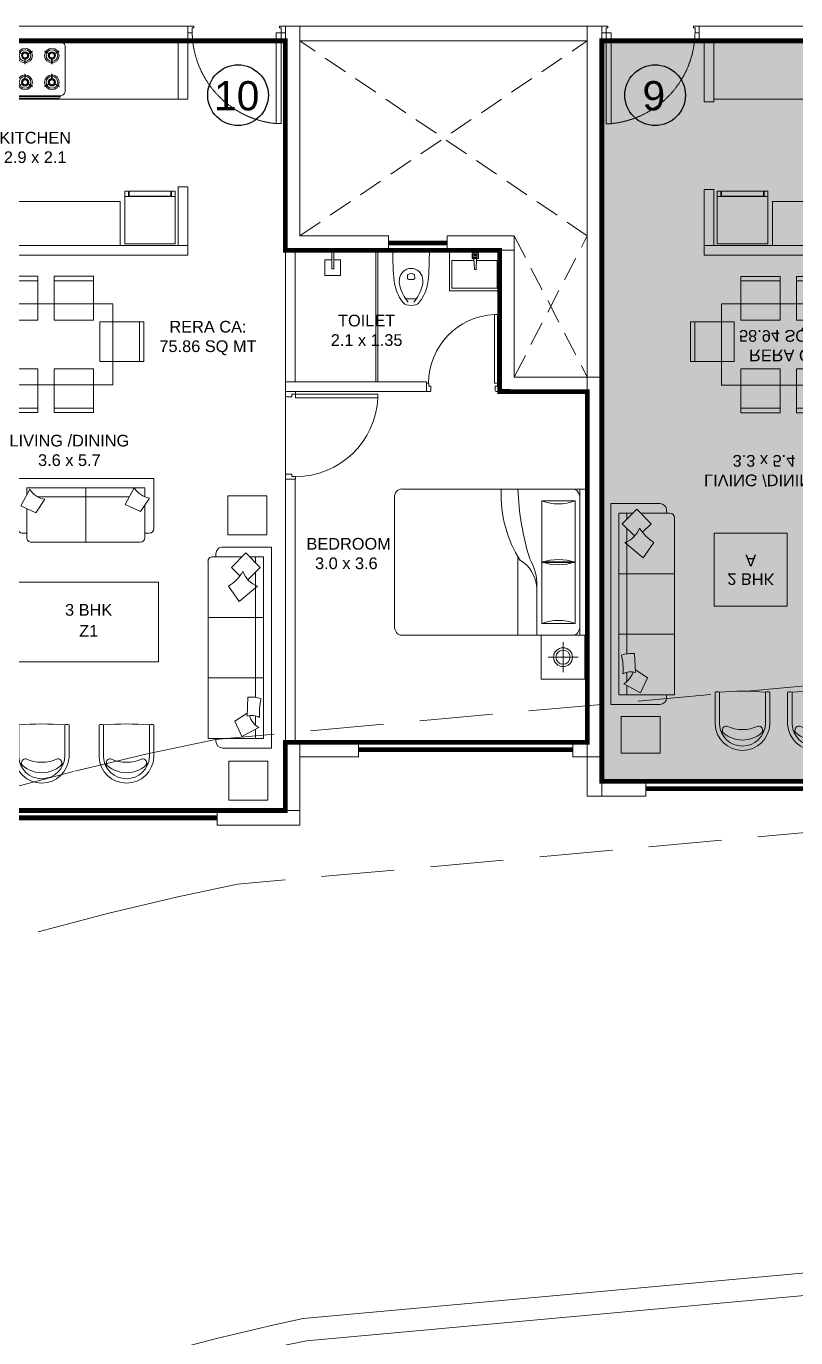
# Model space of a CAD drawing. Header units: inches. Extents: x 27644242 to 29005101, y -955243 to 216979.
# Drawn here: x 28731456 to 28739356, y -122761 to -109301 of the extents above; entities that cross this region are included whole.
import ezdxf

# ---------------------------------------------------------------- set-up
doc = ezdxf.new("R2010")
doc.units = ezdxf.units.IN
doc.header["$MEASUREMENT"] = 0
doc.set_wipeout_variables(frame=1)
for name, pattern in [('01-Xref Col Podium Lvl-1$0$HIDDEN', [0.375, 0.25, -0.125]), ('DASHED', [0.75, 0.5, -0.25]), ('DASHED2', [0.375, 0.25, -0.125]), ('HIDDEN', [0.375, 0.25, -0.125])]:
    doc.linetypes.add(name, pattern=pattern)
doc.layers.get('Defpoints').update_dxf_attribs({"color": 8})
for name, color, linetype, lineweight in [('AHC-A-DUCT', 14, 'HIDDEN', 5), ('DOOR', 4, 'Continuous', 0), ('DOORS', 1, 'Continuous', 9), ('FURN', 250, 'Continuous', 0), ('RVA Site Boundary', 17, 'Continuous', 15), ('WALL', 7, 'Continuous', 20), ('WINDOW', 162, 'Continuous', 13)]:
    doc.layers.add(name, color=color, linetype=linetype, lineweight=lineweight)
doc.layers.add('BHK HATCH', color=8, linetype='Continuous', lineweight=5, transparency=0.85)
doc.layers.add('KPA Stair Line', color=253, linetype='Continuous')
doc.layers.add('text', color=7, linetype='Continuous')
doc.styles.add('AMITS', font='arial.ttf')

# ---------------------------------------------------------------- blocks, each defined once
blk = doc.blocks.new('DOOR_750')
at = {"layer": 'DOOR'}
for points in [[(-70, 50), (-32, 50), (-32, 750), (-70, 750)], [(-750, 50), (-718, 50), (-718, 12), (-705, 12), (-705, 0), (-750, 0)], [(0, 50), (-32, 50), (-32, 12), (-45, 12), (-45, 0), (0, 0)]]:
    blk.add_lwpolyline(points, close=True, dxfattribs=at)
at = {"layer": 'DOOR', "linetype": 'DASHED', "ltscale": 10}
blk.add_arc((-2, 38), 715, 95.4221, 179.0403, dxfattribs=at)
blk = doc.blocks.new('FRDG')
at = {"layer": 'FURN', "color": 8, "lineweight": 0, "extrusion": (3.3432e-08, -6.87431e-09, 1), "elevation": 0}
for points in [[(9345.998, -728.492), (9346.508, -728.492), (9346.508, -727.946), (9345.998, -727.946)], [(9346.508, -727.946), (9346.566, -727.946), (9346.566, -727.986), (9346.508, -727.986)], [(9346.514, -727.992), (9346.566, -727.992), (9346.566, -728.444), (9346.514, -728.444)], [(9346.508, -728.452), (9346.566, -728.452), (9346.566, -728.492), (9346.508, -728.492)]]:
    blk.add_lwpolyline(points, close=True, dxfattribs=at)
blk = doc.blocks.new('DINING TBALE')
at = {"layer": 'FURN'}
for p, q in [((552, 1665, 0), (552, 1710, 0)), ((552, 1710, 0), (957, 1710, 0)), ((552, 1665, 0), (552, 1710, 0)), ((957, 1665, 0), (552, 1665, 0)), ((552, 1665, 0), (552, 1260, 0)), ((957, 1665, 0), (552, 1665, 0)), ((957, 1710, 0), (957, 1665, 0)), ((957, 1260, 0), (957, 1665, 0)), ((1123, 1710, 0), (1123, 1665, 0)), ((1528, 1710, 0), (1123, 1710, 0)), ((1123, 1260, 0), (1123, 1665, 0)), ((1123, 1665, 0), (1528, 1665, 0)), ((1123, 1665, 0), (1528, 1665, 0)), ((1528, 1665, 0), (1528, 1710, 0)), ((1528, 1665, 0), (1528, 1710, 0)), ((1528, 1665, 0), (1528, 1260, 0)), ((1726, 1426, 0), (354, 1426, 0)), ((354, 1426, 0), (354, 594, 0)), ((1726, 1426, 0), (1726, 594, 0)), ((552, 1260, 0), (957, 1260, 0)), ((1528, 1260, 0), (1123, 1260, 0)), ((35, 1184, 0), (80, 1184, 0)), ((35, 779, 0), (35, 1184, 0)), ((485, 1184, 0), (80, 1184, 0)), ((80, 1184, 0), (80, 779, 0)), ((80, 1184, 0), (80, 779, 0)), ((485, 779, 0), (485, 1184, 0)), ((1595, 1184, 0), (2000, 1184, 0)), ((1595, 779, 0), (1595, 1184, 0)), ((2045, 1184, 0), (2000, 1184, 0)), ((2000, 1184, 0), (2000, 779, 0)), ((2000, 1184, 0), (2000, 779, 0)), ((2045, 779, 0), (2045, 1184, 0)), ((80, 779, 0), (35, 779, 0)), ((80, 779, 0), (35, 779, 0)), ((80, 779, 0), (485, 779, 0)), ((552, 761, 0), (957, 761, 0)), ((552, 761, 0), (552, 356, 0)), ((957, 761, 0), (957, 356, 0)), ((1123, 761, 0), (1123, 356, 0)), ((1528, 761, 0), (1123, 761, 0)), ((1528, 761, 0), (1528, 356, 0)), ((2000, 779, 0), (1595, 779, 0)), ((2000, 779, 0), (2045, 779, 0)), ((2000, 779, 0), (2045, 779, 0)), ((354, 594, 0), (1726, 594, 0)), ((552, 356, 0), (552, 311, 0)), ((552, 356, 0), (552, 311, 0)), ((957, 356, 0), (552, 356, 0)), ((957, 356, 0), (552, 356, 0)), ((552, 311, 0), (957, 311, 0)), ((957, 311, 0), (957, 356, 0)), ((1123, 311, 0), (1123, 356, 0)), ((1123, 356, 0), (1528, 356, 0)), ((1123, 356, 0), (1528, 356, 0)), ((1528, 311, 0), (1123, 311, 0)), ((1528, 356, 0), (1528, 311, 0)), ((1528, 356, 0), (1528, 311, 0))]:
    blk.add_line(p, q, dxfattribs=at)
blk = doc.blocks.new('sofasaaaaaaaaaaa')
at = {"color": 0, "linetype": 'ByBlock'}
for p, q in [((-352, 710), (-322, 710)), ((-322, 710), (-322, 745)), ((-322, 710), (-322, 444)), ((-275, 791), (1541, 791)), ((299, 791), (299, 221)), ((920, 791), (920, 221)), ((1541, 791), (1541, 221)), ((1541, 710), (1571, 710)), ((1541, 424), (1541, 710)), ((-422, 139), (-422, 640)), ((-214, 551), (-363, 403)), ((-126, 463), (-214, 551)), ((137, 471), (-22, 580)), ((1641, 640), (1641, 139)), ((-22, 283), (137, 471)), ((1283, 389), (1366, 514)), ((1366, 514), (1522, 442)), ((1522, 442), (1430, 270)), ((-363, 403), (-214, 255)), ((-322, 363), (-322, 221)), ((-262, 302), (-322, 302)), ((-214, 255), (-87, 383)), ((1121, 302), (-167, 302)), ((1118, 382), (1314, 390)), ((1405, 302), (1310, 302)), ((1541, 302), (1447, 302)), ((1641, 139), (-422, 139)), ((-322, 221), (1541, 221))]:
    blk.add_line(p, q, dxfattribs=at)
for centre, radius, start, end in [((-352, 640), 69.8, 90, 180), ((-275, 745), 46.6, 90, 180), ((1571, 640), 69.8, 0, 90), ((-415, 825), 463, 301.9301, 328.0699), ((-242, 211), 231, 18.0785, 71.9215), ((1465, 354), 348, 175.4155, 198.0697), ((1460, 340), 155, 160.8325, 209.9235), ((1234, 147), 231, 32.3301, 71.5057), ((1280, -338), 602, 85.599, 104.0402)]:
    blk.add_arc(centre, radius, start, end, dxfattribs=at)
blk = doc.blocks.new('cha-1')
at = {"color": 0, "linetype": 'ByBlock'}
for points in [[(375, 10), (375, 453, 0.950858), (-375, 453), (-375, 10)], [(315, 11), (315, 452, 0.946504), (-315, 452), (-315, 11)]]:
    blk.add_lwpolyline(points, format="xyb", dxfattribs=at)
for centre, radius, start, end in [((0, 263), 405, 42.4573, 137.5427), ((-217, 533), 58.2, 126.2045, 258.1486), ((217, 533), 58.2, 281.8514, 53.7955), ((-224, 501), 25, 258.1486, 294.8492), ((0, 17), 508, 65.1508, 114.8492), ((224, 501), 25, 245.1508, 281.8514), ((-347, 125), 118, 256.2867, 285.6904), ((0, 4466), 4466, 265.9551, 274.0449), ((347, 125), 118, 254.3096, 283.7133)]:
    blk.add_arc(centre, radius, start, end, dxfattribs=at)
blk = doc.blocks.new('A$C4D4B4B8A')
at = {"layer": 'BHK HATCH', "ltscale": 500, "true_color": 0xff00ff}
h = blk.add_hatch(color=6, dxfattribs=at)
h.dxf.hatch_style = 1
edge = h.paths.add_edge_path()
edge.add_line((250, 150), (4100, 150))
edge.add_line((4100, 150), (4100, 2400))
edge.add_line((4100, 2400), (4250, 2400))
edge.add_line((4250, 2400), (4250, 2300))
edge.add_line((4250, 2300), (5550, 2300))
edge.add_line((5550, 2300), (5550, 3750))
edge.add_line((5550, 3750), (7350, 3750))
edge.add_line((7350, 3750), (7350, 2300))
edge.add_line((7350, 2300), (9750, 2300))
edge.add_line((9750, 2300), (9750, 7748))
edge.add_line((9750, 7748), (6450, 7748))
edge.add_line((6450, 7748), (6450, 7750))
edge.add_line((6450, 7750), (3450, 7750))
edge.add_line((3450, 7750), (3450, 7750))
edge.add_line((3450, 7750), (50, 7750))
edge.add_line((50, 7750), (50, 150))
edge.add_line((50, 150), (1450, 150))
at = {"layer": 'Defpoints', "ltscale": 500}
blk.add_lwpolyline([(250, 150, 50, 50, 0), (4100, 150, 50, 50, 0), (4100, 2400, 50, 50, 0), (4250, 2400, 50, 50, 0), (4250, 2300, 50, 50, 0), (5550, 2300, 50, 50, 0), (5550, 3750, 50, 50, 0), (7350, 3750, 50, 50, 0), (7350, 2300, 50, 50, 0), (9750, 2300, 50, 50, 0), (9750, 7748, 50, 50, 0), (6450, 7748, 50, 50, 0), (6450, 7750, 50, 50, 0), (3450, 7750, 50, 50, 0), (3450, 7750, 50, 50, 0), (50, 7750, 50, 50, 0), (50, 150, 50, 50, 0), (1450, 150, 50, 50, 0)], format="xyseb", dxfattribs=at)
at = {"layer": 'FURN', "ltscale": 500}
for p, q in [((1800, 1800), (1800, 2250)), ((4100, 1800), (1800, 1800)), ((4100, 750), (1200, 750))]:
    blk.add_line(p, q, dxfattribs=at)
at = {"layer": 'FURN', "ltscale": 500, "elevation": 0}
blk.add_lwpolyline([(248, 7460), (648, 7460), (648, 7085), (248, 7085)], close=True, dxfattribs=at)
at = {"layer": 'FURN', "ltscale": 1000}
blk.add_lwpolyline([(1951, 5953), (1201, 5953), (1201, 5203), (1951, 5203)], close=True, dxfattribs=at)
at = {"layer": 'WALL', "ltscale": 500}
for p, q in [((1100, 2250), (1100, 1675)), ((1200, 1675), (1200, 2250)), ((1200, 1675), (1100, 1675)), ((1100, 775), (1100, 150)), ((1200, 775), (1100, 775)), ((1200, 750), (1200, 775)), ((1200, 750), (1200, 150)), ((1100, 150), (1200, 150))]:
    blk.add_line(p, q, dxfattribs=at)
for points in [[(-100, 0), (50, 0), (50, 7900), (-100, 7900)], [(50, 7900), (50, 7750), (500, 7750), (500, 7900)], [(1100, 2350), (1100, 2250), (3350, 2250), (3350, 2350)], [(1050, 0), (4250, 0), (4250, 150), (1050, 150)]]:
    blk.add_lwpolyline(points, close=True, dxfattribs=at)
at = {"layer": 'WINDOW', "ltscale": 500, "const_width": 50}
blk.add_lwpolyline([(500, 7825), (2650, 7825)], dxfattribs=at)
at = {"layer": 'DOOR', "xscale": -1.333333977559269, "yscale": 1.333333977559269, "zscale": 1.333333977559269}
blk.add_blockref('DOOR_750', (50, 0), dxfattribs=at)
at = {"layer": 'FURN', "ltscale": 1000, "xscale": -1, "rotation": 270}
blk.add_blockref('sofasaaaaaaaaaaa', (4, 5320), dxfattribs=at)
at = {"layer": 'FURN', "ltscale": 1000}
blk.add_blockref('DINING TBALE', (924, 2256, 0), dxfattribs=at)
at = {"layer": 'FURN', "extrusion": (6.40542e-09, 9.36485e-09, 1), "xscale": -950.0000000000178, "yscale": 950.0000000000115, "zscale": 950.0000000000107, "rotation": 89.97491652646744}
blk.add_blockref('FRDG', (-686427, 8881233, 0), dxfattribs=at)
at = {"layer": 'text', "color": 1, "ltscale": 100, "char_height": 120, "width": 1715.23, "attachment_point": 3, "style": 'AMITS'}
for s, insert in [('\\pxqc;2 BHK', (2437, 5734)), ('\\pxqc;A', (2436, 5543))]:
    blk.add_mtext(s, dxfattribs=dict(at, insert=insert))
at = {"layer": 'text', "ltscale": 100, "char_height": 120, "width": 1715.23, "style": 'AMITS'}
for s, insert, attachment_point in [('\\pxqc;LIVING /DINING\\P3.3 x 5.4', (856, 4399), 7), ('\\pxqc;RERA CA: \\P58.94 SQ MT', (2814, 3085), 9)]:
    blk.add_mtext(s, dxfattribs=dict(at, insert=insert, attachment_point=attachment_point))
at = {"layer": 'FURN', "ltscale": 1000, "xscale": 0.7494972036074088, "yscale": 0.7494972036074088, "zscale": 0.7494972036074088, "rotation": 359.9999999997227}
for p in [(1493, 6825), (2238, 6825)]:
    blk.add_blockref('cha-1', p, dxfattribs=at)
blk = doc.blocks.new('A$C3D5F2F58')
at = {"color": 0, "linetype": 'ByBlock'}
blk.add_wipeout([(188, 0), (-188, 0), (-185, -125), (-183, -194), (-179, -263), (-176, -302), (-170, -349), (-151, -415), (-144, -433), (-131, -459), (-112, -495), (-106, -504), (-86, -530), (-72, -545), (-64, -553), (-56, -558), (-41, -562), (-23, -564), (3, -565), (30, -563), (47, -561), (56, -558), (74, -543), (101, -511), (135, -451), (158, -392), (171, -340), (179, -260), (185, -136), (187, -46)], dxfattribs=at)
for p, q in [((-188, 0), (188, 0)), ((0, -63), (0, -63)), ((-38, -282), (-36, -255)), ((36, -255), (38, -282)), ((-24, -298), (24, -298)), ((-43, -497), (43, -497))]:
    blk.add_line(p, q, dxfattribs=at)
at = {"color": 0, "linetype": 'ByBlock', "extrusion": (0, 0, -1)}
for centre, major_axis, ratio, start_param, end_param in [((3903, 5), (4088, 164), 0.940247, 3.100232, 3.182953), ((-3903, 5), (-4088, 164), 0.940247, 3.100232, 3.182953), ((0, -305), (84.4, 84.4), 1, 4.07333, 6.922251), ((-27, -256), (6.03, 6.03), 1, 4.01894, 4.852375), ((0, -292), (-38.2, 38.2), 1, 0.139988, 1.430816), ((27, -256), (6.03, 6.03), 1, -0.139979, 0.693472), ((276, -258), (321, 321), 1, 3.353441, 3.79389), ((87, -319), (147, 147), 1, 3.705861, 4.079165), ((326, -246), (-323, 323), 1, 4.816657, 5.23508), ((-24, -284), (10, 10), 1, 2.356198, 4.018929), ((24, -284), (-10, 10), 1, 2.264265, 3.926995), ((-326, -246), (-323, 323), 1, 2.618909, 3.037332), ((-276, -258), (-321, 321), 1, 2.489302, 2.929752), ((-87, -319), (-147, 147), 1, 2.204028, 2.577331), ((119, -350), (193, 193), 1, 3.092098, 3.328462), ((-43, -474), (16.1, 16.1), 1, 2.356198, 3.387836), ((43, -474), (16.1, 16.1), 1, 1.324559, 2.356198), ((-119, -350), (193, 193), 1, 1.383935, 1.620298), ((-41, -527), (24.1, 24.1), 1, 2.528301, 3.092099), ((0, -292), (-193, 193), 1, 3.75489, 4.099099), ((41, -527), (24.1, 24.1), 1, 1.620298, 2.184095)]:
    blk.add_ellipse(centre, major_axis=major_axis, ratio=ratio, start_param=start_param, end_param=end_param, dxfattribs=at)
blk = doc.blocks.new('A$C3E645E75')
at = {"extrusion": (0, 0, -1), "zscale": -0.9999999999999998, "rotation": 179.9999999999989}
blk.add_blockref('A$C3D5F2F58', (0, 0), dxfattribs=at)
blk = doc.blocks.new('hob')
at = {"layer": 'FURN', "extrusion": (2e-16, 7.34249e-08, 1)}
for p, q in [((-747640, 890447), (-747613, 890399)), ((-747636, 890449), (-747608, 890402)), ((-747280, 890449), (-747308, 890402)), ((-747276, 890447), (-747303, 890399)), ((-747640, 890302), (-747613, 890350)), ((-747636, 890300), (-747608, 890347)), ((-747510, 890377), (-747566, 890377)), ((-747510, 890372), (-747566, 890372)), ((-747405, 890377), (-747350, 890377)), ((-747405, 890372), (-747350, 890372)), ((-747280, 890300), (-747308, 890347)), ((-747276, 890302), (-747303, 890350)), ((-747640, 890172), (-747613, 890124)), ((-747636, 890174), (-747608, 890127)), ((-747280, 890174), (-747308, 890127)), ((-747276, 890172), (-747303, 890124)), ((-747640, 890027), (-747613, 890075)), ((-747636, 890025), (-747608, 890072)), ((-747510, 890102), (-747566, 890102)), ((-747510, 890097), (-747566, 890097)), ((-747405, 890102), (-747350, 890102)), ((-747405, 890097), (-747350, 890097)), ((-747280, 890025), (-747308, 890072)), ((-747276, 890027), (-747303, 890075))]:
    blk.add_line(p, q, dxfattribs=at)
at = {"layer": 'FURN', "extrusion": (2e-16, 7.34249e-08, 1), "elevation": 0}
for points in [[(-747233, 889962), (-747683, 889962, -0.414214), (-747733, 890012), (-747733, 890462, -0.414214), (-747683, 890512), (-747233, 890512, -0.414214), (-747183, 890462), (-747183, 890012, -0.414214)], [(-747173, 890462, -0.414214), (-747158, 890447), (-747158, 890027, -0.414214), (-747173, 890012), (-747173, 890027)]]:
    blk.add_lwpolyline(points, format="xyb", close=True, dxfattribs=at)
at = {"layer": 'FURN', "extrusion": (2e-16, 7.34249e-08, 1), "const_width": 20, "elevation": 0}
for points in [[(-747625, 890375, 1), (-747565, 890375, 1)], [(-747290, 890375, 1), (-747350, 890375, 1)], [(-747625, 890100, -1), (-747565, 890100, -1)], [(-747290, 890100, 1), (-747350, 890100, 1)]]:
    blk.add_lwpolyline(points, format="xyb", close=True, dxfattribs=at)
at = {"layer": 'FURN', "extrusion": (2e-16, 7.34249e-08, 1)}
for centre, radius in [((-747595, 890375, 0), 75), ((-747595, 890375, 0), 60), ((-747595, 890375, 0), 37.5), ((-747320, 890375, 0), 75), ((-747320, 890375, 0), 60), ((-747320, 890375, 0), 37.5), ((-747595, 890100, 0), 75), ((-747595, 890100, 0), 60), ((-747595, 890100, 0), 37.5), ((-747320, 890100, 0), 75), ((-747320, 890100, 0), 60), ((-747320, 890100, 0), 37.5)]:
    blk.add_circle(centre, radius, dxfattribs=at)
for centre, start, end in [((-747595, 890375, 0), 118.3146, 121.6854), ((-747320, 890375, 0), 58.3146, 61.6854), ((-747320, 890375, 0), 58.3146, 61.6854), ((-747595, 890375, 0), 238.3146, 241.6854), ((-747595, 890375, 0), 358.3146, 1.6854), ((-747320, 890375, 0), 178.3146, 181.6854), ((-747320, 890375, 0), 298.3146, 301.6854), ((-747595, 890100, 0), 118.3146, 121.6854), ((-747320, 890100, 0), 58.3146, 61.6854), ((-747320, 890100, 0), 58.3146, 61.6854), ((-747595, 890100, 0), 238.3146, 241.6854), ((-747595, 890100, 0), 358.3146, 1.6854), ((-747320, 890100, 0), 178.3146, 181.6854), ((-747320, 890100, 0), 298.3146, 301.6854)]:
    blk.add_arc(centre, 85, start, end, dxfattribs=at)
blk = doc.blocks.new('A$C3C731254-flat-1')
at = {"layer": 'FURN'}
for p, q in [((-77430, -2820), (-77431, -2802)), ((-77430, -2802), (-77318, -2797)), ((-77430, -2820), (-77318, -2825))]:
    blk.add_line(p, q, dxfattribs=at)
for points in [[(-77233, -3061), (-77648, -3061), (-77648, -2547), (-77233, -2547)], [(-77263, -2843), (-77263, -2778), (-77318, -2778), (-77318, -2843)], [(-77275, -2831), (-77275, -2791), (-77306, -2791), (-77306, -2831)], [(-77287, -2819), (-77287, -2803), (-77293, -2803), (-77293, -2819)]]:
    blk.add_lwpolyline(points, close=True, dxfattribs=at)
blk.add_lwpolyline([(-77339, -2824), (-77339, -3036), (-77623, -3036), (-77623, -2572), (-77339, -2572), (-77339, -2798)], dxfattribs=at)
blk = doc.blocks.new('A$C3A956F37-flat-1')
at = {"layer": 'FURN'}
blk.add_line((-168, 90), (0, 90), dxfattribs=at)
for points in [[(-97, 67), (-97, 0), (-259, 0), (-259, 161), (-97, 161), (-97, 90)], [(0, 67), (-191, 67), (-191, 90), (-168, 90)]]:
    blk.add_lwpolyline(points, dxfattribs=at)
blk = doc.blocks.new('A$C6E20521E-flat-1-flatten-1')
at = {"layer": 'DOORS', "color": 251}
for p, q in [((-63, 103), (-63, 949)), ((-63, 949), (-27, 949)), ((-27, 103), (-27, 949)), ((-900, 0), (-900, 103)), ((-873, 103), (-900, 103)), ((0, 0), (-900, 0)), ((-873, 67), (-873, 103)), ((-846, 67), (-873, 67)), ((-846, 13), (-846, 67)), ((-27, 103), (-63, 103)), ((-54, 13), (-54, 67)), ((-54, 67), (-27, 67)), ((-27, 103), (0, 103)), ((-27, 67), (-27, 103)), ((0, 0), (0, 103)), ((-859, 0), (-900, 0)), ((-40, 0), (0, 0))]:
    blk.add_line(p, q, dxfattribs=at)
at = {"layer": 'DOORS', "color": 251, "extrusion": (0, 0, -1)}
for centre, major_axis, start_param, end_param in [((-27, 103), (-729, -429), 0.531535, 2.059765), ((-859, 13), (-11.7, -6.7), 3.665191, 5.235988), ((-40, 13), (-11.7, -6.7), 5.235988, 6.806784)]:
    blk.add_ellipse(centre, major_axis=major_axis, ratio=1, start_param=start_param, end_param=end_param, dxfattribs=at)
blk = doc.blocks.new('A$C700F438C')
at = {"layer": 'FURN', "color": 8, "extrusion": (-6.65399e-08, 5.27913e-08, 1)}
for p, q in [((0.073, 1.5, 0), (1.83, 1.5, 0)), ((1.98, 1.5, 0), (1.53, 1.5, 0)), ((1.98, 1.5, 0), (1.53, 1.5, 0)), ((1.98, 1.5, 0), (1.53, 1.5, 0)), ((1.904, 1.5, 0), (1.904, 0, 0)), ((0, 0.091, 0), (0, 1.409, 0)), ((1.855, 1.378, 0), (1.512, 1.378, 0)), ((1.512, 1.378, 0), (1.512, 0.747, 0)), ((1.855, 0.747, 0), (1.855, 1.378, 0)), ((1.267, 0.799, 0), (1.267, 0, 0)), ((1.512, 0.122, 0), (1.512, 0.754, 0)), ((1.512, 0.754, 0), (1.855, 0.754, 0)), ((1.512, 0.747, 0), (1.855, 0.747, 0)), ((1.855, 0.754, 0), (1.855, 0.122, 0)), ((1.463, 0.503, 0), (1.463, 0, 0)), ((1.83, 0, 0), (0.074, 0, 0)), ((1.855, 0.122, 0), (1.512, 0.122, 0)), ((1.904, 0, 0), (1.98, 0, 0))]:
    blk.add_line(p, q, dxfattribs=at)
at = {"layer": 'FURN', "linetype": 'Continuous', "lineweight": 0, "extrusion": (-6.65399e-08, 5.27913e-08, 1)}
blk.add_line((1.83, 0, 0), (1.917, 0, 0), dxfattribs=at)
at = {"layer": 'FURN', "color": 8, "extrusion": (6.65399e-08, -5.27913e-08, -1)}
for centre, major_axis, ratio, start_param, end_param in [((0.073, 1.409, 0), (0, -0.0914, 0), 0.803207, 1.570796, 3.141593), ((1.959, 1.454, 0), (0, -1.077, 0), 0.803207, 0.880587, 1.613256), ((3.067, 1.603, 0), (0, -2.243, 0), 0.803207, 1.197175, 1.525138), ((1.83, 1.409, 0), (0, -0.0914, 0), 0.803207, 3.141593, 4.712389), ((1.683, 2.11, 0), (0, -0.762, 0), 0.803207, -0.283794, 0.283794), ((0.669, 0.085, 0), (-0.705, -0.615, 0), 0.604617, 2.952061, 3.536756), ((-0.032, 0.19, 0), (-1.467, -0.494, 0), 0.581007, 3.019706, 3.343381), ((1.684, 0.015, 0), (0, -0.762, 0), 0.803207, 2.857799, 3.425387), ((0.074, 0.091, 0), (0, -0.0914, 0), 0.803207, 0, 1.570796), ((1.83, 0.092, 0), (0, -0.0914, 0), 0.803207, -1.570796, 0)]:
    blk.add_ellipse(centre, major_axis=major_axis, ratio=ratio, start_param=start_param, end_param=end_param, dxfattribs=at)
at = {"layer": 'FURN', "color": 8, "extrusion": (-6.65399e-08, 5.27913e-08, 1)}
for centre, start_param, end_param in [((1.683, 1.485, 0), -0.283794, 0.283794), ((1.684, -0.61, 0), 2.857799, 3.425387)]:
    blk.add_ellipse(centre, major_axis=(0, -0.762, 0), ratio=0.803207, start_param=start_param, end_param=end_param, dxfattribs=at)
blk = doc.blocks.new('BEDROOM')
at = {"layer": 'FURN', "linetype": 'Continuous', "extrusion": (-5.00305e-08, -8.66553e-08, 1)}
for p, q in [((1066, 501, 0), (1066, 193, 0)), ((912, 347, 0), (1220, 347, 0))]:
    blk.add_line(p, q, dxfattribs=at)
at = {"layer": 'FURN', "ltscale": 500}
blk.add_line((1315, 122, 0), (1315, -1378, 0), dxfattribs=at)
at = {"layer": 'FURN', "ltscale": 0.05, "extrusion": (-5.00305e-08, -8.66553e-08, 1), "elevation": 0}
blk.add_lwpolyline([(1291, 122), (841, 122), (841, 572), (1291, 572)], close=True, dxfattribs=at)
at = {"layer": 'FURN', "linetype": 'Continuous', "extrusion": (-5.00305e-08, -8.66553e-08, 1)}
for radius in [97, 72.8]:
    blk.add_circle((1066, 347, 0), radius, dxfattribs=at)
at = {"layer": 'FURN', "extrusion": (-3.01072e-07, 1.30707e-07, 1), "xscale": -1000.000000000015, "yscale": 1000.000000000015, "zscale": 1000.000000000007, "rotation": 180.0236273616612}
blk.add_blockref('A$C700F438C', (-665, 121, 0), dxfattribs=at)
blk = doc.blocks.new('A$C65A37FE3-flat-1-flatten-1')
at = {"layer": 'DOOR', "color": 252, "true_color": 0x939598}
for p, q in [((34, 0), (0, 0)), ((0, 0), (0, -86)), ((23, -86), (0, -86)), ((45, -56), (23, -56)), ((23, -56), (23, -86)), ((23, -86), (53, -86)), ((23, -86), (23, -791)), ((45, -11), (45, -56)), ((53, -86), (53, -791)), ((705, -11), (705, -56)), ((705, -56), (728, -56)), ((716, 0), (750, 0)), ((728, -56), (728, -86)), ((728, -86), (750, -86)), ((750, 0), (750, -86)), ((53, -791), (23, -791))]:
    blk.add_line(p, q, dxfattribs=at)
at = {"layer": 'DOOR', "color": 252, "extrusion": (0, 0, -1)}
for centre, major_axis, start_param, end_param in [((34, -11), (-9.71, -5.68), 2.09983, 3.670626), ((23, -86), (-611, -353), 3.665191, 5.193422), ((716, -11), (-9.71, -5.68), 0.529033, 2.09983)]:
    blk.add_ellipse(centre, major_axis=major_axis, ratio=1, start_param=start_param, end_param=end_param, dxfattribs=at)
blk = doc.blocks.new('sofa-14')
at = {"color": 0, "linetype": 'ByBlock'}
for p, q in [((0.1, 0.6), (0.05, 0.6)), ((0.1, 0.65), (0.1, 0.292)), ((1.35, 0.7), (0.15, 0.7)), ((0.75, 0.1), (0.75, 0.7)), ((1.4, 0.332), (1.4, 0.65)), ((1.45, 0.6), (1.4, 0.6)), ((0, 0.55), (0, 0)), ((1.5, 0), (1.5, 0.55)), ((0.049, 0.214), (0.147, 0.364)), ((0.147, 0.364), (0.315, 0.286)), ((1.201, 0.228), (1.3, 0.378)), ((1.3, 0.378), (1.468, 0.301)), ((1.468, 0.301), (1.369, 0.116)), ((0.1, 0.199), (0.1, 0.1)), ((0.315, 0.286), (0.216, 0.102)), ((0.268, 0.2), (1.28, 0.2)), ((1.4, 0.1), (1.4, 0.174)), ((0, 0), (1.5, 0)), ((0.1, 0.1), (1.4, 0.1))]:
    blk.add_line(p, q, dxfattribs=at)
for centre, radius, start, end in [((0.05, 0.55), 0.05, 90, 180), ((0.15, 0.65), 0.05, 90, 180), ((1.35, 0.65), 0.05, 360, 90), ((1.45, 0.55), 0.05, 0, 90), ((0.006, -0.031), 0.249, 32.3301, 80.157), ((1.159, -0.017), 0.249, 32.3301, 80.157)]:
    blk.add_arc(centre, radius, start, end, dxfattribs=at)
blk = doc.blocks.new('ddd')
at = {"layer": 'FURN', "ltscale": 500}
for p, q in [((4020, 5800, 0), (1120, 5800, 0)), ((3424, 4750, 0), (1120, 4750, 0)), ((3424, 4750, 0), (3424, 4300, 0)), ((6050, 2900, 0), (6050, 4250, 0)), ((6070, 2900, 0), (6070, 4250, 0))]:
    blk.add_line(p, q, dxfattribs=at)
at = {"layer": 'FURN', "ltscale": 500, "elevation": 0}
for points in [[(4930, 1330), (4930, 1730), (4530, 1730), (4530, 1330)], [(4940, -1392), (4940, -992), (4540, -992), (4540, -1392)]]:
    blk.add_lwpolyline(points, close=True, dxfattribs=at)
at = {"layer": 'FURN', "ltscale": 1000, "elevation": 0}
blk.add_lwpolyline([(2318, 844), (2318, 28), (3818, 28), (3818, 844)], close=True, dxfattribs=at)
at = {"layer": 'WALL', "ltscale": 500}
for p, q in [((4020, 5800, 0), (4120, 5800, 0)), ((4020, 4900, 0), (4120, 4900, 0)), ((6180, 4400, 0), (5270, 4400, 0)), ((6780, 4250, 0), (6780, 4400, 0)), ((6780, 4400, 0), (7470, 4400, 0)), ((7470, 4400, 0), (7470, 2949, 0)), ((6780, 4250, 0), (7470, 4250, 0)), ((7320, 4250, 0), (7320, 2800, 0)), ((8370, 2949, 0), (7470, 2949, 0)), ((8370, -950, 0), (8370, 2949, 0)), ((8220, 2800, 0), (7320, 2800, 0)), ((8220, -800, 0), (8220, 2800, 0)), ((8370, 2800, 0), (8370, 2800, 0)), ((8070, -800, 0), (8220, -800, 0)), ((8070, -800, 0), (8070, -950, 0)), ((8370, -700, 0), (8370, -700, 0)), ((8070, -950, 0), (8370, -950, 0))]:
    blk.add_line(p, q, dxfattribs=at)
at = {"layer": 'WALL', "ltscale": 500, "elevation": 0}
blk.add_lwpolyline([(4120, 6550), (920, 6550), (920, 6400), (4120, 6400)], close=True, dxfattribs=at)
at = {"layer": 'WALL', "color": 7, "ltscale": 500, "elevation": 0}
for points in [[(5270, 4400), (5270, 6550), (5120, 6550), (5120, 2800)], [(5220, 2900), (5220, 4250)], [(5120, 1900), (5120, -800), (5220, -800), (5220, 1900), (5120, 1900)]]:
    blk.add_lwpolyline(points, dxfattribs=at)
at = {"layer": 'WALL', "ltscale": 500, "elevation": 0}
for points in [[(4120, 5800), (4120, 6400), (4020, 6400), (4020, 5800)], [(4020, 4900), (4020, 4300), (4120, 4300), (4120, 4900)], [(5120, 2800), (6570, 2800), (6570, 2900), (5120, 2900)]]:
    blk.add_lwpolyline(points, dxfattribs=at)
at = {"layer": 'WALL', "color": 7, "ltscale": 500, "elevation": 0}
for points in [[(4120, 4200), (4120, 4300), (1520, 4300), (1520, 4200)], [(5120, -1500), (5270, -1500), (5270, -800), (5120, -800)], [(5870, -950), (5870, -800), (5270, -800), (5270, -950)], [(5270, -1650), (5270, -1500), (4420, -1500), (4420, -1650)]]:
    blk.add_lwpolyline(points, close=True, dxfattribs=at)
at = {"layer": 'WINDOW', "ltscale": 500, "const_width": 50, "elevation": 0}
for points in [[(5870, -875), (8070, -875)], [(2070, -1575), (4420, -1575)]]:
    blk.add_lwpolyline(points, dxfattribs=at)
at = {"rotation": 89.99999999999125}
for name, p in [('A$C3A956F37-flat-1', (5686, 4250, 0)), ('A$C3C731254-flat-1', (4259, 81483, 0))]:
    blk.add_blockref(name, p, dxfattribs=at)
at = {"layer": 'DOOR', "xscale": -1.333333977559269, "yscale": 1.333333977559269, "zscale": 1.333333977559269, "rotation": 180}
blk.add_blockref('DOOR_750', (5120, 6550, 0), dxfattribs=at)
at = {"layer": 'FURN', "rotation": 270.0000000000086}
blk.add_blockref('hob', (-887652, -741346, 0), dxfattribs=at)
at = {"layer": 'FURN', "extrusion": (-6.40542e-09, -9.36485e-09, 1), "xscale": -950.0000000000178, "yscale": 950.0000000000116, "zscale": 950.0000000000108, "rotation": 269.9749165264677}
blk.add_blockref('FRDG', (691651, -8874683, 0), dxfattribs=at)
at = {"layer": 'FURN', "extrusion": (0, 0, -1), "zscale": -1, "rotation": 179.9997802697438}
blk.add_blockref('A$C3E645E75', (-6411, 4250, 0), dxfattribs=at)
at = {"layer": 'FURN', "ltscale": 1000, "xscale": -1}
for name, p, rotation in [('DINING TBALE', (1622, 4294, 0), 180), ('sofasaaaaaaaaaaa', (5117, 782, 0), 89.99999999999994)]:
    blk.add_blockref(name, p, dxfattribs=dict(at, rotation=rotation))
at = {"layer": 'FURN', "ltscale": 1000, "xscale": 931.2742623500526, "yscale": 931.2742623500526, "zscale": 931.2742623500526, "rotation": 180}
blk.add_blockref('sofa-14', (3770, 1907, 0), dxfattribs=at)
at = {"layer": 'FURN', "ltscale": 500, "xscale": -1, "rotation": 180}
blk.add_blockref('BEDROOM', (6905, 421, 0), dxfattribs=at)
at = {"layer": 'WALL', "ltscale": 500, "rotation": 180}
blk.add_blockref('A$C65A37FE3-flat-1-flatten-1', (7320, 2800, 0), dxfattribs=at)
at = {"layer": 'WALL', "ltscale": 500, "xscale": -1, "rotation": 269.9999999999992}
blk.add_blockref('A$C6E20521E-flat-1-flatten-1', (5121, 2800, 0), dxfattribs=at)
at = {"layer": 'text', "ltscale": 100, "char_height": 120, "width": 1715.23, "style": 'AMITS'}
for s, insert, attachment_point in [('\\pxqc;KITCHEN\\P2.9 x 2.1', (1694, 5144, 0), 7), ('\\pxqc;RERA CA: \\P75.86 SQ MT', (3468, 3173, 0), 7), ('\\pxqc;TOILET\\P2.1 x 1.35', (6812, 3589, 0), 3), ('\\pxqc;LIVING /DINING\\P3.6 x 5.7', (2045, 2035, 0), 7), ('\\pxqc; BEDROOM\\P3.0 x 3.6', (6604, 1298, 0), 3)]:
    blk.add_mtext(s, dxfattribs=dict(at, insert=insert, attachment_point=attachment_point))
at = {"layer": 'text', "color": 1, "ltscale": 100, "char_height": 120, "width": 1715.23, "attachment_point": 3, "style": 'AMITS'}
for s, insert in [('\\pxqc;3 BHK', (3958, 620, 0)), ('\\pxqc;Z1', (3958, 404, 0))]:
    blk.add_mtext(s, dxfattribs=dict(at, insert=insert))
at = {"layer": 'Defpoints', "ltscale": 500, "elevation": 0}
blk.add_lwpolyline([(1120, 6400, 50, 50, 0), (1120, 4150, 50, 50, 0), (970, 4150, 50, 50, 0), (970, 4250, 50, 50, 0), (-679, 4250, 50, 50, 0), (-679, 2800, 50, 50, 0), (-2578, 2800, 50, 50, 0), (-2578, 4250, 50, 50, 0), (-4979, 4250, 50, 50, 0), (-4978, -800, 50, 50, 0), (-1579, -800, 50, 50, 0), (-1579, -1501, 50, 50, 0), (1070, -1500, 50, 50, 0), (1070, -1500, 50, 50, 0), (5120, -1500, 50, 50, 0), (5120, -800, 50, 50, 0), (8220, -800, 50, 50, 0), (8220, 2799, 50, 50, 0), (7320, 2800, 50, 50, 0), (7320, 4250, 50, 50, 0), (5120, 4250, 50, 50, 0), (5120, 6400, 50, 50, 0), (1120, 6400, 50, 50, 0)], format="xyseb", dxfattribs=at)
at = {"layer": 'WALL', "ltscale": 500}
for q in [(6180, 4400, 0), (5120, 4250, 0)]:
    blk.add_line((6180, 4250, 0), q, dxfattribs=at)
at = {"layer": 'WINDOW', "ltscale": 500, "const_width": 50, "elevation": 0}
blk.add_lwpolyline([(6180, 4325), (6780, 4325)], dxfattribs=at)
at = {"layer": 'FURN', "ltscale": 1000, "xscale": -0.7494972036074088, "yscale": 0.7494972036074088, "zscale": 0.7494972036074088, "rotation": 180}
for p in [(2619, -611, 0), (3489, -611, 0)]:
    blk.add_blockref('cha-1', p, dxfattribs=at)

msp = doc.modelspace()

# ---------------------------------------------------------------- linework, layer by layer
at = {"layer": 'RVA Site Boundary', "ltscale": 500}
msp.add_lwpolyline([(28742304.8, -122066.4), (28734332.8, -122792), (28734049.9, -122852), (28733451.4, -122993.9), (28714532.9, -127971.1), (28712893.1, -128436.7), (28712617.9, -128514.2), (28711492, -128776.2), (28711137.2, -128857.8), (28707523.8, -129873.4), (28707182.4, -130021.3), (28706827.5, -129199.3), (28701891.2, -117766.7), (28694440.8, -100671.7), (28690189.5, -91062), (28698006.8, -90959.3), (28714624.7, -90794.6), (28721195.2, -90853.8), (28728662, -90831.8), (28742984.3, -90837.1)], dxfattribs=at)
msp.add_lwpolyline([(28742304.8, -122066.4), (28734332.8, -122792), (28734049.9, -122852), (28733451.4, -122993.9), (28714532.9, -127971.1), (28712893.1, -128436.7), (28712617.9, -128514.2), (28711492, -128776.2), (28711137.2, -128857.8), (28707523.8, -129873.4), (28707182.4, -130021.3), (28706827.5, -129199.3), (28701891.2, -117766.7), (28694440.8, -100671.7), (28690189.5, -91062), (28698006.8, -90959.3), (28714624.7, -90794.6), (28721195.2, -90853.8), (28728662, -90831.8), (28742984.3, -90837.1)], dxfattribs=at)
at = {"layer": 'WALL', "ltscale": 500}
msp.add_lwpolyline([(28734266.1, -109451), (28737216.2, -109451), (28737216.2, -109301), (28734266.1, -109301)], close=True, dxfattribs=at)

# ---------------------------------------------------------------- next in the draw order: block references
at = {"color": 2, "ltscale": 500, "xscale": -1, "rotation": 180}
msp.add_blockref('A$C4D4B4B8A', (28737316.1, -109301), dxfattribs=at)

# ---------------------------------------------------------------- next in the draw order: linework, layer by layer
at = {"layer": 'text', "color": 1, "ltscale": 500}
msp.add_circle((28737912.6, -110008.6), 311.4, dxfattribs=at)

# ---------------------------------------------------------------- next in the draw order: block references
at = {"layer": 'KPA Stair Line', "ltscale": 500}
msp.add_blockref('ddd', (28728995.9, -115850.6, 0), dxfattribs=at)

# ---------------------------------------------------------------- next in the draw order: texts
at = {"layer": 'text', "color": 1, "ltscale": 100, "insert": (28737526.7, -109864.1), "char_height": 300, "width": 744.906, "attachment_point": 1, "style": 'AMITS'}
msp.add_mtext('\\pxqc;9', dxfattribs=at)

# ---------------------------------------------------------------- next in the draw order: linework, layer by layer
at = {"layer": 'AHC-A-DUCT', "linetype": 'DASHED2', "ltscale": 1000}
for p, q in [((28734266.1, -111451), (28737216.2, -109451)), ((28737216.1, -111451), (28734266.1, -109451)), ((28736465.7, -112901.3), (28737216.1, -111451)), ((28736465.7, -111451), (28737216.1, -112901.3))]:
    msp.add_line(p, q, dxfattribs=at)
at = {"layer": 'RVA Site Boundary', "color": 5, "ltscale": 500}
for points in [[(28742304.8, -122066.4), (28734332.8, -122792), (28734049.9, -122852), (28733451.4, -122993.9), (28714532.9, -127971.1), (28712893.1, -128436.7), (28712617.9, -128514.2), (28711492, -128776.2), (28711137.2, -128857.8), (28707523.8, -129873.4), (28707182.4, -130021.3), (28706827.5, -129199.3), (28701891.2, -117766.7), (28694440.8, -100671.7), (28690189.5, -91062), (28698006.8, -90959.3), (28714624.7, -90794.6), (28721195.2, -90853.8), (28728662, -90831.8), (28742984.3, -90837.1)], [(28742287.8, -121837), (28734298.4, -122564.2), (28733999.5, -122627.6), (28733395.6, -122770.8), (28714472.3, -127749.3), (28712830.5, -128215.4), (28712560.7, -128291.4), (28711440.1, -128552.1), (28711080.2, -128634.9), (28707446.6, -129656.2), (28707302.3, -129718.7), (28707038.7, -129108.1), (28702102.2, -117675.2), (28694651.4, -100579.2), (28690540.8, -91287.4), (28698009.5, -91189.3), (28714624.8, -91024.6), (28721194.5, -91083.8), (28728662.3, -91061.8), (28742984.1, -91067.1)]]:
    msp.add_lwpolyline(points, dxfattribs=at)
at = {"layer": 'RVA Site Boundary', "linetype": '01-Xref Col Podium Lvl-1$0$HIDDEN', "ltscale": 3000}
for points in [[(28741955.5, -117348.6), (28733624.9, -118106.9), (28733013.3, -118236.7), (28732304, -118404.8), (28713285.1, -123408.5), (28711605.9, -123885.2), (28711440.2, -123931.9), (28710425.7, -124167.9), (28709966.3, -124273.7), (28709865.1, -124302.1), (28706230.5, -115884.3), (28698771.7, -98770), (28697412.5, -95697.5), (28698061.3, -95689), (28714626.9, -95524.8), (28721180.9, -95583.8), (28728668.1, -95561.8), (28742981.5, -95567.1)], [(28741844.7, -115852.5), (28733400.5, -116621.1), (28732684.5, -116773.1), (28731940.1, -116949.5), (28712889.4, -121961.5), (28711197.7, -122441.8), (28711066.7, -122478.8), (28710744.1, -122553.8), (28707606.6, -115287.3), (28700145.1, -98166.9), (28699705.3, -97172.8), (28714627.6, -97024.9), (28721176.3, -97083.9), (28728670, -97061.8), (28742980.7, -97067.1)]]:
    msp.add_lwpolyline(points, dxfattribs=at)
at = {"layer": 'text', "color": 1, "ltscale": 500}
msp.add_circle((28733630.2, -110008.6), 311.4, dxfattribs=at)

# ---------------------------------------------------------------- next in the draw order: texts
at = {"layer": 'text', "color": 1, "ltscale": 100, "insert": (28733244.2, -109864.1), "char_height": 300, "width": 744.906, "attachment_point": 1, "style": 'AMITS'}
msp.add_mtext('\\pxqc;10', dxfattribs=at)

doc.saveas('drawing.dxf')
